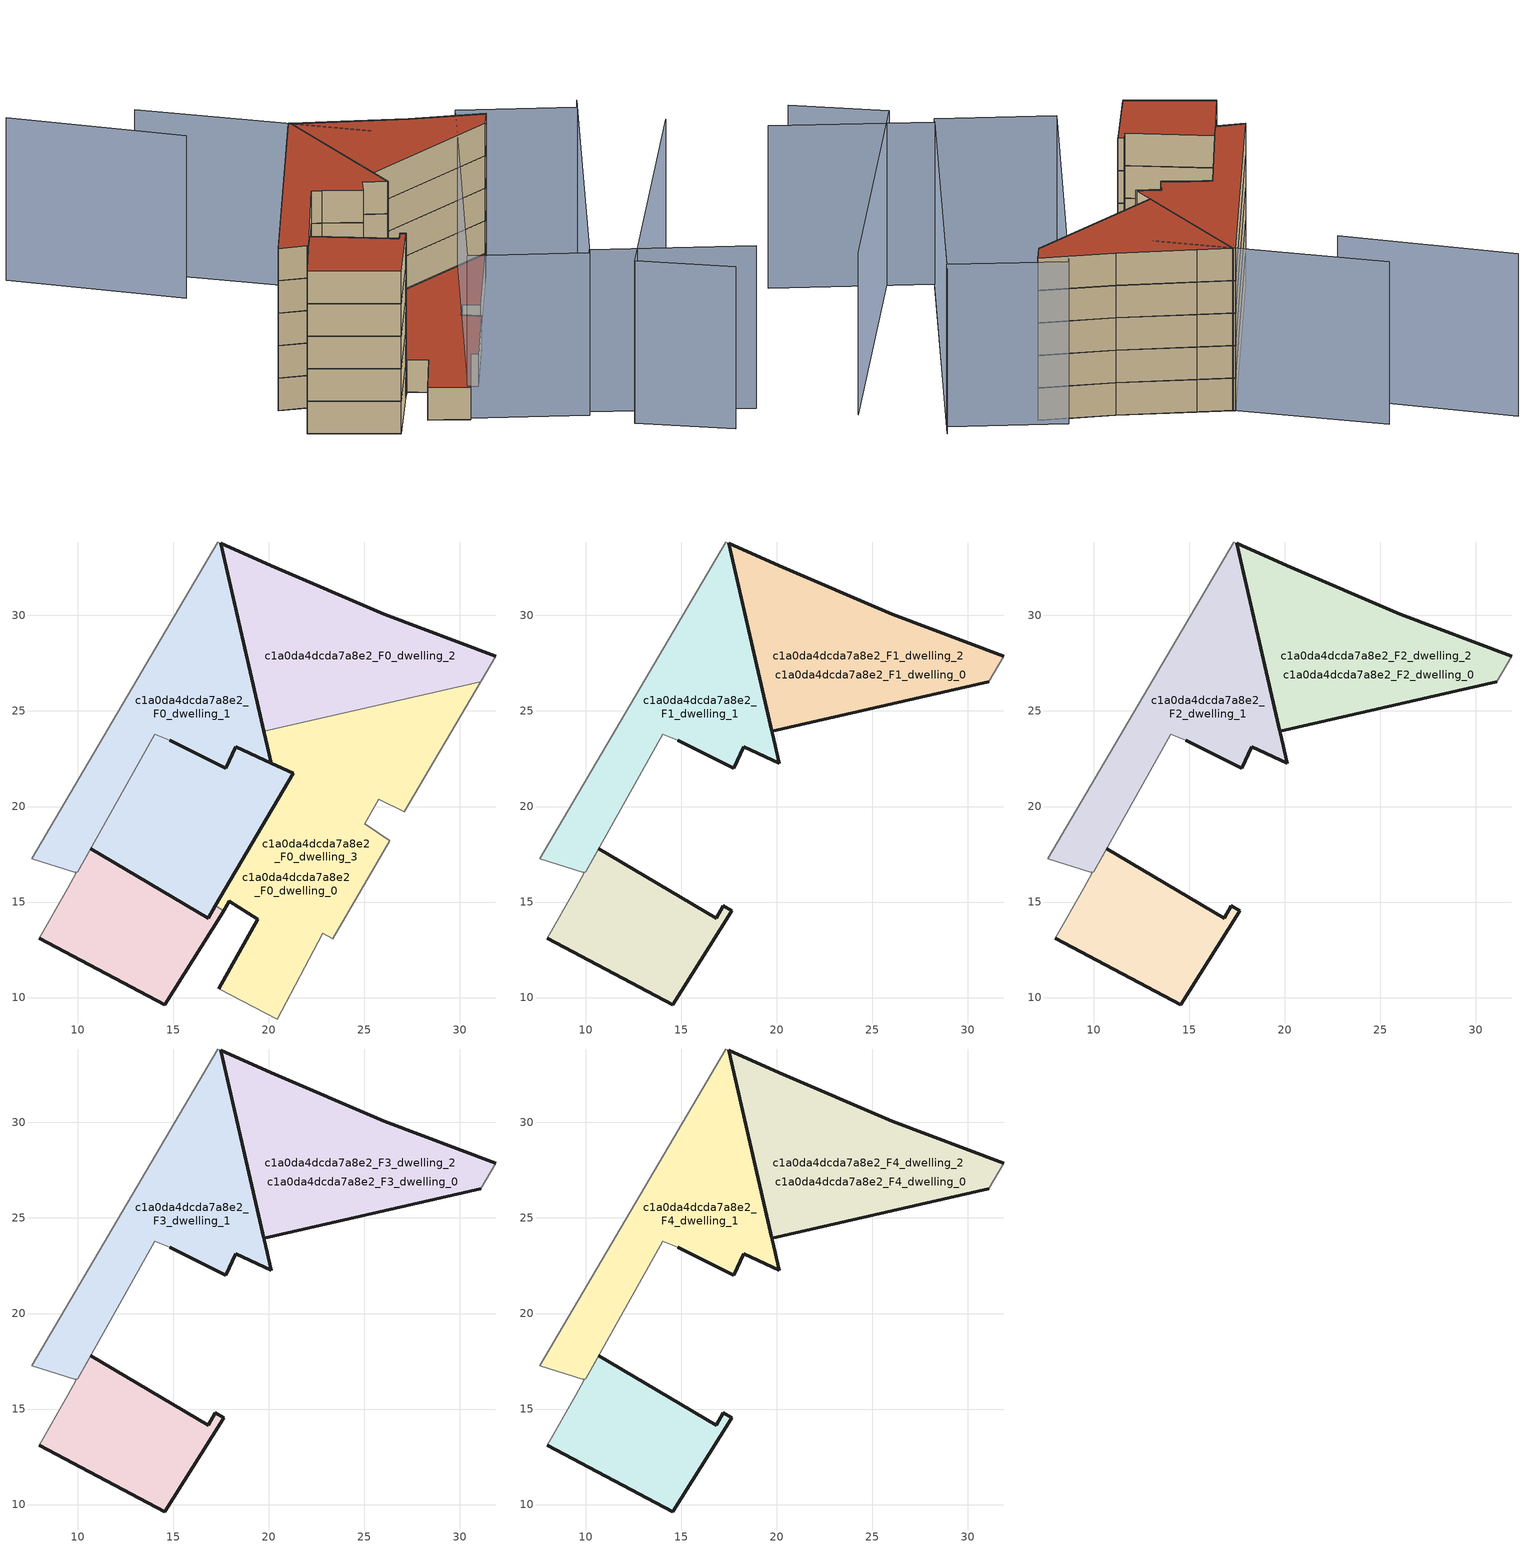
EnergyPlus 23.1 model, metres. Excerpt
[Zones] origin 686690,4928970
c1a0da4dcda7a8e2_F0_dwelling_0
 floor ground (EU_floor_Construction): 20.12,22.27 19.74,23.95 17.5,33.77 17.32,33.84 7.59,17.27 9.85,16.56 9.99,16.59 10,16.59 10.67,17.79 14.04,23.79 14.81,23.46 17.75,22 18.27,23.13 z0; 14.56,9.62 17.48,14.29 17.63,14.55 17.2,14.8 16.82,14.16 10.67,17.79 10,16.59 9.85,16.56 9.92,16.54 9.47,15.73 7.99,13.11 z0; 17.2,14.8 21.27,21.74 20.12,22.27 18.27,23.13 17.75,22 14.81,23.46 14.04,23.79 10.67,17.79 16.82,14.16 z0; 23.34,13.08 26.34,18.21 25.01,19.11 25.75,20.38 27.08,19.72 31.11,26.54 19.74,23.95 20.12,22.27 21.27,21.74 17.2,14.8 17.63,14.55 17.84,14.87 17.86,14.91 17.94,15.04 19.42,14.11 17.39,10.46 20.43,8.88 22.81,13.37 z0; 31.11,26.54 31.88,27.86 26.05,30.05 20.14,32.62 17.5,33.77 19.74,23.95 z0
 wall outside (EU_wall_Construction): 17.5,33.77 20.12,22.27 18.27,23.13 17.75,22 14.81,23.46 z0:3
 wall adiabatic (EU_wall_Construction): 14.81,23.46 14.04,23.79 10,16.59 9.99,16.59 9.85,16.56 7.59,17.27 17.32,33.84 17.5,33.77 z0:3
 roof outside (EU_floor_Construction): 20.12,22.27 21.27,21.74 17.2,14.8 16.82,14.16 10.67,17.79 14.04,23.79 14.81,23.46 17.75,22 18.27,23.13 z3; 31.11,26.54 27.08,19.72 25.75,20.38 25.01,19.11 26.34,18.21 23.34,13.08 22.81,13.37 20.43,8.88 17.39,10.46 19.42,14.11 17.94,15.04 17.86,14.91 17.84,14.87 17.63,14.55 17.2,14.8 21.27,21.74 20.12,22.27 19.74,23.95 z3
c1a0da4dcda7a8e2_F0_dwelling_1
 floor ground (EU_floor_Construction): 20.12,22.27 17.5,33.77 17.32,33.84 7.59,17.27 9.85,16.56 9.99,16.59 10,16.59 10.67,17.79 14.04,23.79 14.81,23.46 17.75,22 18.27,23.13 z0; 14.56,9.62 17.48,14.29 17.63,14.55 17.2,14.8 16.82,14.16 10.67,17.79 10,16.59 9.85,16.56 9.92,16.54 9.47,15.73 7.99,13.11 z0
 wall outside (EU_wall_Construction): 10.67,17.79 16.82,14.16 17.2,14.8 / 17.64,14.55 17.48,14.29 14.56,9.62 7.99,13.11 z0:3
 wall adiabatic (EU_wall_Construction): 7.99,13.11 9.47,15.73 9.92,16.54 9.85,16.56 10,16.59 10.67,17.79 z0:3
 wall to c1a0da4dcda7a8e2_F0_dwelling_3 (EU_wall_Construction): 17.2,14.8 17.63,14.55 z0:3
c1a0da4dcda7a8e2_F0_dwelling_2
 floor ground (EU_floor_Construction): 31.11,26.54 31.88,27.86 26.05,30.05 20.14,32.62 17.5,33.77 19.74,23.95 z0; 20.12,22.27 19.74,23.95 17.5,33.77 17.32,33.84 7.59,17.27 9.85,16.56 9.99,16.59 10,16.59 14.04,23.79 14.81,23.46 17.75,22 18.27,23.13 z0
 wall outside (EU_wall_Construction): 19.74,23.95 17.5,33.77 20.14,32.62 26.05,30.05 31.88,27.86 z0:3
 wall adiabatic (EU_wall_Construction): 31.88,27.86 31.11,26.54 z0:3
 wall to c1a0da4dcda7a8e2_F0_dwelling_3 (EU_wall_Construction): 31.11,26.54 19.74,23.95 z0:3
c1a0da4dcda7a8e2_F0_dwelling_3
 floor ground (EU_floor_Construction): 20.12,22.27 19.74,23.95 17.5,33.77 17.32,33.84 7.59,17.27 9.85,16.56 9.99,16.59 10,16.59 14.04,23.79 14.81,23.46 17.75,22 18.27,23.13 z0; 23.34,13.08 26.34,18.21 25.01,19.11 25.75,20.38 27.08,19.72 31.11,26.54 19.74,23.95 20.12,22.27 21.27,21.74 17.2,14.8 17.63,14.55 17.84,14.87 17.86,14.91 17.94,15.04 19.42,14.11 17.39,10.46 20.43,8.88 22.81,13.37 z0
 wall outside (EU_wall_Construction): 17.2,14.8 21.27,21.74 20.12,22.27 19.74,23.95 / 17.39,10.46 19.42,14.11 17.94,15.04 17.86,14.91 17.84,14.87 17.64,14.55 z0:3
 wall adiabatic (EU_wall_Construction): 31.11,26.54 27.08,19.72 25.75,20.38 25.01,19.11 26.34,18.21 23.34,13.08 22.81,13.37 20.43,8.88 17.39,10.46 z0:3
 roof outside (EU_roof_Construction): 17.5,33.77 19.74,23.95 20.12,22.27 18.27,23.13 17.75,22 14.81,23.46 14.04,23.79 10,16.59 9.99,16.59 9.85,16.56 7.59,17.27 17.32,33.84 z3; 31.11,26.54 27.08,19.72 25.75,20.38 25.01,19.11 26.34,18.21 23.34,13.08 22.81,13.37 20.43,8.88 17.39,10.46 19.42,14.11 17.94,15.04 17.86,14.91 17.84,14.87 17.63,14.55 17.2,14.8 21.27,21.74 20.12,22.27 19.74,23.95 z3
c1a0da4dcda7a8e2_F1_dwelling_0
 floor outside (EU_floor_Construction): 14.56,9.62 17.48,14.29 17.63,14.55 17.2,14.8 16.82,14.16 10.67,17.79 10,16.59 9.85,16.56 9.92,16.54 9.47,15.73 7.99,13.11 z3; 31.11,26.54 31.88,27.86 26.05,30.05 20.14,32.62 17.5,33.77 19.74,23.95 z3
 floor to c1a0da4dcda7a8e2_F0_dwelling_0 (EU_floor_Construction): 20.12,22.27 19.74,23.95 17.5,33.77 17.32,33.84 7.59,17.27 9.85,16.56 9.99,16.59 10,16.59 10.67,17.79 14.04,23.79 14.81,23.46 17.75,22 18.27,23.13 z3
 wall outside (EU_wall_Construction): 17.5,33.77 20.12,22.27 18.27,23.13 17.75,22 14.81,23.46 z3:6
 wall adiabatic (EU_wall_Construction): 14.81,23.46 14.04,23.79 10,16.59 9.99,16.59 9.85,16.56 7.59,17.27 17.32,33.84 17.5,33.77 z3:6
c1a0da4dcda7a8e2_F1_dwelling_1
 floor to c1a0da4dcda7a8e2_F0_dwelling_1 (EU_floor_Construction): 20.12,22.27 17.5,33.77 17.32,33.84 7.59,17.27 9.85,16.56 9.99,16.59 10,16.59 10.67,17.79 14.04,23.79 14.81,23.46 17.75,22 18.27,23.13 z3; 14.56,9.62 17.48,14.29 17.63,14.55 17.2,14.8 16.82,14.16 10.67,17.79 10,16.59 9.85,16.56 9.92,16.54 9.47,15.73 7.99,13.11 z3
 wall outside (EU_wall_Construction): 10.67,17.79 16.82,14.16 17.2,14.8 17.64,14.55 17.48,14.29 14.56,9.62 7.99,13.11 z3:6
 wall adiabatic (EU_wall_Construction): 7.99,13.11 9.47,15.73 9.92,16.54 9.85,16.56 10,16.59 10.67,17.79 z3:6
c1a0da4dcda7a8e2_F1_dwelling_2
 floor to c1a0da4dcda7a8e2_F0_dwelling_2 (EU_floor_Construction): 31.11,26.54 31.88,27.86 26.05,30.05 20.14,32.62 17.5,33.77 19.74,23.95 z3; 20.12,22.27 19.74,23.95 17.5,33.77 17.32,33.84 7.59,17.27 9.85,16.56 9.99,16.59 10,16.59 14.04,23.79 14.81,23.46 17.75,22 18.27,23.13 z3
 wall outside (EU_wall_Construction): 31.11,26.54 19.74,23.95 17.5,33.77 20.14,32.62 26.05,30.05 31.88,27.86 z3:6
 wall adiabatic (EU_wall_Construction): 31.88,27.86 31.11,26.54 z3:6
c1a0da4dcda7a8e2_F2_dwelling_0
 floor outside (EU_floor_Construction): 14.56,9.62 17.48,14.29 17.63,14.55 17.2,14.8 16.82,14.16 10.67,17.79 10,16.59 9.85,16.56 9.92,16.54 9.47,15.73 7.99,13.11 z6; 31.11,26.54 31.88,27.86 26.05,30.05 20.14,32.62 17.5,33.77 19.74,23.95 z6
 floor to c1a0da4dcda7a8e2_F1_dwelling_0 (EU_floor_Construction): 20.12,22.27 19.74,23.95 17.5,33.77 17.32,33.84 7.59,17.27 9.85,16.56 9.99,16.59 10,16.59 10.67,17.79 14.04,23.79 14.81,23.46 17.75,22 18.27,23.13 z6
 wall outside (EU_wall_Construction): 17.5,33.77 20.12,22.27 18.27,23.13 17.75,22 14.81,23.46 z6:9
 wall adiabatic (EU_wall_Construction): 14.81,23.46 14.04,23.79 10,16.59 9.99,16.59 9.85,16.56 7.59,17.27 17.32,33.84 17.5,33.77 z6:9
c1a0da4dcda7a8e2_F2_dwelling_1
 floor to c1a0da4dcda7a8e2_F1_dwelling_1 (EU_floor_Construction): 20.12,22.27 17.5,33.77 17.32,33.84 7.59,17.27 9.85,16.56 9.99,16.59 10,16.59 10.67,17.79 14.04,23.79 14.81,23.46 17.75,22 18.27,23.13 z6; 14.56,9.62 17.48,14.29 17.63,14.55 17.2,14.8 16.82,14.16 10.67,17.79 10,16.59 9.85,16.56 9.92,16.54 9.47,15.73 7.99,13.11 z6
 wall outside (EU_wall_Construction): 10.67,17.79 16.82,14.16 17.2,14.8 17.64,14.55 17.48,14.29 14.56,9.62 7.99,13.11 z6:9
 wall adiabatic (EU_wall_Construction): 7.99,13.11 9.47,15.73 9.92,16.54 9.85,16.56 10,16.59 10.67,17.79 z6:9
c1a0da4dcda7a8e2_F2_dwelling_2
 floor to c1a0da4dcda7a8e2_F1_dwelling_2 (EU_floor_Construction): 31.11,26.54 31.88,27.86 26.05,30.05 20.14,32.62 17.5,33.77 19.74,23.95 z6; 20.12,22.27 19.74,23.95 17.5,33.77 17.32,33.84 7.59,17.27 9.85,16.56 9.99,16.59 10,16.59 14.04,23.79 14.81,23.46 17.75,22 18.27,23.13 z6
 wall outside (EU_wall_Construction): 31.11,26.54 19.74,23.95 17.5,33.77 20.14,32.62 26.05,30.05 31.88,27.86 z6:9
 wall adiabatic (EU_wall_Construction): 31.88,27.86 31.11,26.54 z6:9
c1a0da4dcda7a8e2_F3_dwelling_0
 floor outside (EU_floor_Construction): 14.56,9.62 17.48,14.29 17.63,14.55 17.2,14.8 16.82,14.16 10.67,17.79 10,16.59 9.85,16.56 9.92,16.54 9.47,15.73 7.99,13.11 z9; 31.11,26.54 31.88,27.86 26.05,30.05 20.14,32.62 17.5,33.77 19.74,23.95 z9
 floor to c1a0da4dcda7a8e2_F2_dwelling_0 (EU_floor_Construction): 20.12,22.27 19.74,23.95 17.5,33.77 17.32,33.84 7.59,17.27 9.85,16.56 9.99,16.59 10,16.59 10.67,17.79 14.04,23.79 14.81,23.46 17.75,22 18.27,23.13 z9
 wall outside (EU_wall_Construction): 17.5,33.77 20.12,22.27 18.27,23.13 17.75,22 14.81,23.46 z9:12
 wall adiabatic (EU_wall_Construction): 14.81,23.46 14.04,23.79 10,16.59 9.99,16.59 9.85,16.56 7.59,17.27 17.32,33.84 17.5,33.77 z9:12
c1a0da4dcda7a8e2_F3_dwelling_1
 floor to c1a0da4dcda7a8e2_F2_dwelling_1 (EU_floor_Construction): 20.12,22.27 17.5,33.77 17.32,33.84 7.59,17.27 9.85,16.56 9.99,16.59 10,16.59 10.67,17.79 14.04,23.79 14.81,23.46 17.75,22 18.27,23.13 z9; 14.56,9.62 17.48,14.29 17.63,14.55 17.2,14.8 16.82,14.16 10.67,17.79 10,16.59 9.85,16.56 9.92,16.54 9.47,15.73 7.99,13.11 z9
 wall outside (EU_wall_Construction): 10.67,17.79 16.82,14.16 17.2,14.8 17.64,14.55 17.48,14.29 14.56,9.62 7.99,13.11 z9:12
 wall adiabatic (EU_wall_Construction): 7.99,13.11 9.47,15.73 9.92,16.54 9.85,16.56 10,16.59 10.67,17.79 z9:12
c1a0da4dcda7a8e2_F3_dwelling_2
 floor to c1a0da4dcda7a8e2_F2_dwelling_2 (EU_floor_Construction): 31.11,26.54 31.88,27.86 26.05,30.05 20.14,32.62 17.5,33.77 19.74,23.95 z9; 20.12,22.27 19.74,23.95 17.5,33.77 17.32,33.84 7.59,17.27 9.85,16.56 9.99,16.59 10,16.59 14.04,23.79 14.81,23.46 17.75,22 18.27,23.13 z9
 wall outside (EU_wall_Construction): 31.11,26.54 19.74,23.95 17.5,33.77 20.14,32.62 26.05,30.05 31.88,27.86 z9:12
 wall adiabatic (EU_wall_Construction): 31.88,27.86 31.11,26.54 z9:12
c1a0da4dcda7a8e2_F4_dwelling_0
 floor outside (EU_floor_Construction): 14.56,9.62 17.48,14.29 17.63,14.55 17.2,14.8 16.82,14.16 10.67,17.79 10,16.59 9.85,16.56 9.92,16.54 9.47,15.73 7.99,13.11 z12; 31.11,26.54 31.88,27.86 26.05,30.05 20.14,32.62 17.5,33.77 19.74,23.95 z12
 floor to c1a0da4dcda7a8e2_F3_dwelling_0 (EU_floor_Construction): 20.12,22.27 19.74,23.95 17.5,33.77 17.32,33.84 7.59,17.27 9.85,16.56 9.99,16.59 10,16.59 10.67,17.79 14.04,23.79 14.81,23.46 17.75,22 18.27,23.13 z12
 wall outside (EU_wall_Construction): 17.5,33.77 20.12,22.27 18.27,23.13 17.75,22 14.81,23.46 z12:15
 wall adiabatic (EU_wall_Construction): 14.81,23.46 14.04,23.79 10,16.59 9.99,16.59 9.85,16.56 7.59,17.27 17.32,33.84 17.5,33.77 z12:15
 roof outside (EU_roof_Construction): 17.5,33.77 19.74,23.95 20.12,22.27 18.27,23.13 17.75,22 14.81,23.46 14.04,23.79 10.67,17.79 10,16.59 9.99,16.59 9.85,16.56 7.59,17.27 17.32,33.84 z15; 17.2,14.8 17.63,14.55 17.48,14.29 14.56,9.62 7.99,13.11 9.47,15.73 9.92,16.54 9.85,16.56 10,16.59 10.67,17.79 16.82,14.16 z15; 31.88,27.86 31.11,26.54 19.74,23.95 17.5,33.77 20.14,32.62 26.05,30.05 z15
c1a0da4dcda7a8e2_F4_dwelling_1
 floor to c1a0da4dcda7a8e2_F3_dwelling_1 (EU_floor_Construction): 20.12,22.27 17.5,33.77 17.32,33.84 7.59,17.27 9.85,16.56 9.99,16.59 10,16.59 10.67,17.79 14.04,23.79 14.81,23.46 17.75,22 18.27,23.13 z12; 14.56,9.62 17.48,14.29 17.63,14.55 17.2,14.8 16.82,14.16 10.67,17.79 10,16.59 9.85,16.56 9.92,16.54 9.47,15.73 7.99,13.11 z12
 wall outside (EU_wall_Construction): 10.67,17.79 16.82,14.16 17.2,14.8 17.64,14.55 17.48,14.29 14.56,9.62 7.99,13.11 z12:15
 wall adiabatic (EU_wall_Construction): 7.99,13.11 9.47,15.73 9.92,16.54 9.85,16.56 10,16.59 10.67,17.79 z12:15
 roof outside (EU_roof_Construction): 17.5,33.77 20.12,22.27 18.27,23.13 17.75,22 14.81,23.46 14.04,23.79 10.67,17.79 10,16.59 9.99,16.59 9.85,16.56 7.59,17.27 17.32,33.84 z15; 17.2,14.8 17.63,14.55 17.48,14.29 14.56,9.62 7.99,13.11 9.47,15.73 9.92,16.54 9.85,16.56 10,16.59 10.67,17.79 16.82,14.16 z15
c1a0da4dcda7a8e2_F4_dwelling_2
 floor to c1a0da4dcda7a8e2_F3_dwelling_2 (EU_floor_Construction): 31.11,26.54 31.88,27.86 26.05,30.05 20.14,32.62 17.5,33.77 19.74,23.95 z12; 20.12,22.27 19.74,23.95 17.5,33.77 17.32,33.84 7.59,17.27 9.85,16.56 9.99,16.59 10,16.59 14.04,23.79 14.81,23.46 17.75,22 18.27,23.13 z12
 wall outside (EU_wall_Construction): 31.11,26.54 19.74,23.95 17.5,33.77 20.14,32.62 26.05,30.05 31.88,27.86 z12:15
 wall adiabatic (EU_wall_Construction): 31.88,27.86 31.11,26.54 z12:15
 roof outside (EU_roof_Construction): 17.5,33.77 19.74,23.95 20.12,22.27 18.27,23.13 17.75,22 14.81,23.46 14.04,23.79 10,16.59 9.99,16.59 9.85,16.56 7.59,17.27 17.32,33.84 z15; 31.88,27.86 31.11,26.54 19.74,23.95 17.5,33.77 20.14,32.62 26.05,30.05 z15
shading: 38.31,-2.19 31.65,2.36 / 31.65,2.36 44.01,20.44 / 41.2,-0.12 29.29,5.56 / 29.29,5.56 39.15,26.26 / 7.58,41.42 22.56,29.78 / -2,45.1 9.29,35.95 / 38.69,25.3 29.07,5.09 / 29.07,5.09 20.32,9.26 / 20.32,9.26 29.95,29.46 / 29.95,29.46 38.69,25.3 z0:15
[Building]
EU S2 Campaign: North Axis=0; Terrain=City; Solar Distribution=FullExterior
[Site:Location]
Bologna: Latitude=44.5; Longitude=11.25; Time Zone=1; Elevation=37
[SizingPeriod:WeatherFileDays]
AnnualSizingPeriod: Begin Month=1; Begin Day of Month=1; End Month=12; End Day of Month=31; Day of Week for Start Day=Monday; Use Weather File Daylight Saving Period=No; Use Weather File Rain and Snow Indicators=No
[MATERIAL]
EU_InternalMass_Material: Roughness=MediumRough; Thickness=0.1; Conductivity=1; Density=1800; Specific Heat=900; Thermal Absorptance=0.9; Solar Absorptance=0.7; Visible Absorptance=0.7
[MATERIAL:NOMASS] Roughness=MediumRough; Thermal Absorptance=0.9; Solar Absorptance=0.7; Visible Absorptance=0.7
Name | Thermal Resistance
EU_wall_NoMass | 0.905828
EU_roof_NoMass | 0.37593
EU_floor_NoMass | 0.67114
[CONSTRUCTION]
EU_wall_Construction: EU_wall_NoMass
EU_roof_Construction: EU_roof_NoMass
EU_floor_Construction: EU_floor_NoMass
EU_InternalMass_Construction: EU_InternalMass_Material
[ZONE] Type=1; Multiplier=1; Ceiling Height=autocalculate; Floor Area=autocalculate; Part of Total Floor Area=Yes
Name | Volume
c1a0da4dcda7a8e2_F0_dwelling_0 | 996.553
c1a0da4dcda7a8e2_F1_dwelling_0; c1a0da4dcda7a8e2_F2_dwelling_0; c1a0da4dcda7a8e2_F3_dwelling_0; c1a0da4dcda7a8e2_F4_dwelling_0 | 527.484
c1a0da4dcda7a8e2_F0_dwelling_1; c1a0da4dcda7a8e2_F1_dwelling_1; c1a0da4dcda7a8e2_F2_dwelling_1; c1a0da4dcda7a8e2_F3_dwelling_1; c1a0da4dcda7a8e2_F4_dwelling_1 | 320.375
c1a0da4dcda7a8e2_F0_dwelling_2; c1a0da4dcda7a8e2_F1_dwelling_2; c1a0da4dcda7a8e2_F2_dwelling_2; c1a0da4dcda7a8e2_F3_dwelling_2; c1a0da4dcda7a8e2_F4_dwelling_2 | 408.195
c1a0da4dcda7a8e2_F0_dwelling_3 | 502.008
[INTERNALMASS] Construction=EU_InternalMass_Construction
Name | Zone or ZoneList | Surface Area
c1a0da4dcda7a8e2_F0_dwelling_0_EU_InternalMass | c1a0da4dcda7a8e2_F0_dwelling_0 | 67.0291
c1a0da4dcda7a8e2_F0_dwelling_1_EU_InternalMass | c1a0da4dcda7a8e2_F0_dwelling_1 | 39.7636
c1a0da4dcda7a8e2_F0_dwelling_2_EU_InternalMass | c1a0da4dcda7a8e2_F0_dwelling_2 | 69.0387
c1a0da4dcda7a8e2_F0_dwelling_3_EU_InternalMass | c1a0da4dcda7a8e2_F0_dwelling_3 | 100.306
c1a0da4dcda7a8e2_F1_dwelling_0_EU_InternalMass | c1a0da4dcda7a8e2_F1_dwelling_0 | 92.0553
c1a0da4dcda7a8e2_F1_dwelling_1_EU_InternalMass | c1a0da4dcda7a8e2_F1_dwelling_1 | 144.317
c1a0da4dcda7a8e2_F1_dwelling_2_EU_InternalMass | c1a0da4dcda7a8e2_F1_dwelling_2 | 39.7603
c1a0da4dcda7a8e2_F2_dwelling_0_EU_InternalMass | c1a0da4dcda7a8e2_F2_dwelling_0 | 92.0553
c1a0da4dcda7a8e2_F2_dwelling_1_EU_InternalMass | c1a0da4dcda7a8e2_F2_dwelling_1 | 144.317
c1a0da4dcda7a8e2_F2_dwelling_2_EU_InternalMass | c1a0da4dcda7a8e2_F2_dwelling_2 | 39.7603
c1a0da4dcda7a8e2_F3_dwelling_0_EU_InternalMass | c1a0da4dcda7a8e2_F3_dwelling_0 | 92.0553
c1a0da4dcda7a8e2_F3_dwelling_1_EU_InternalMass | c1a0da4dcda7a8e2_F3_dwelling_1 | 144.317
c1a0da4dcda7a8e2_F3_dwelling_2_EU_InternalMass | c1a0da4dcda7a8e2_F3_dwelling_2 | 39.7603
c1a0da4dcda7a8e2_F4_dwelling_0_EU_InternalMass | c1a0da4dcda7a8e2_F4_dwelling_0 | 92.0553
c1a0da4dcda7a8e2_F4_dwelling_1_EU_InternalMass | c1a0da4dcda7a8e2_F4_dwelling_1 | 144.317
c1a0da4dcda7a8e2_F4_dwelling_2_EU_InternalMass | c1a0da4dcda7a8e2_F4_dwelling_2 | 39.7603
[OTHEREQUIPMENT] Fuel Type=Electricity; Design Level Calculation Method=Watts/Area; Power per Zone Floor Area=1; Fraction Latent=0; Fraction Radiant=0; Fraction Lost=0; Carbon Dioxide Generation Rate=0; EndUse Subcategory=EU_Step8_InternalGains
Name | Zone or ZoneList or Space or SpaceList | Schedule
EU_Step8_InternalGain_c1a0da4dcda7a8e2_F0_dwelling_0_f000 | c1a0da4dcda7a8e2_F0_dwelling_0 | EU_Step8_GainSchedule_c1a0da4dcda7a8e2_F0_dwelling_0_f000
EU_Step8_InternalGain_c1a0da4dcda7a8e2_F0_dwelling_1_f000 | c1a0da4dcda7a8e2_F0_dwelling_1 | EU_Step8_GainSchedule_c1a0da4dcda7a8e2_F0_dwelling_1_f000
EU_Step8_InternalGain_c1a0da4dcda7a8e2_F0_dwelling_2_f000 | c1a0da4dcda7a8e2_F0_dwelling_2 | EU_Step8_GainSchedule_c1a0da4dcda7a8e2_F0_dwelling_2_f000
EU_Step8_InternalGain_c1a0da4dcda7a8e2_F0_dwelling_3_f000 | c1a0da4dcda7a8e2_F0_dwelling_3 | EU_Step8_GainSchedule_c1a0da4dcda7a8e2_F0_dwelling_3_f000
EU_Step8_InternalGain_c1a0da4dcda7a8e2_F1_dwelling_0_f000 | c1a0da4dcda7a8e2_F1_dwelling_0 | EU_Step8_GainSchedule_c1a0da4dcda7a8e2_F1_dwelling_0_f000
EU_Step8_InternalGain_c1a0da4dcda7a8e2_F1_dwelling_1_f000 | c1a0da4dcda7a8e2_F1_dwelling_1 | EU_Step8_GainSchedule_c1a0da4dcda7a8e2_F1_dwelling_1_f000
EU_Step8_InternalGain_c1a0da4dcda7a8e2_F1_dwelling_2_f000 | c1a0da4dcda7a8e2_F1_dwelling_2 | EU_Step8_GainSchedule_c1a0da4dcda7a8e2_F1_dwelling_2_f000
EU_Step8_InternalGain_c1a0da4dcda7a8e2_F2_dwelling_0_f000 | c1a0da4dcda7a8e2_F2_dwelling_0 | EU_Step8_GainSchedule_c1a0da4dcda7a8e2_F2_dwelling_0_f000
EU_Step8_InternalGain_c1a0da4dcda7a8e2_F2_dwelling_1_f000 | c1a0da4dcda7a8e2_F2_dwelling_1 | EU_Step8_GainSchedule_c1a0da4dcda7a8e2_F2_dwelling_1_f000
EU_Step8_InternalGain_c1a0da4dcda7a8e2_F2_dwelling_2_f000 | c1a0da4dcda7a8e2_F2_dwelling_2 | EU_Step8_GainSchedule_c1a0da4dcda7a8e2_F2_dwelling_2_f000
EU_Step8_InternalGain_c1a0da4dcda7a8e2_F3_dwelling_0_f000 | c1a0da4dcda7a8e2_F3_dwelling_0 | EU_Step8_GainSchedule_c1a0da4dcda7a8e2_F3_dwelling_0_f000
EU_Step8_InternalGain_c1a0da4dcda7a8e2_F3_dwelling_1_f000 | c1a0da4dcda7a8e2_F3_dwelling_1 | EU_Step8_GainSchedule_c1a0da4dcda7a8e2_F3_dwelling_1_f000
EU_Step8_InternalGain_c1a0da4dcda7a8e2_F3_dwelling_2_f000 | c1a0da4dcda7a8e2_F3_dwelling_2 | EU_Step8_GainSchedule_c1a0da4dcda7a8e2_F3_dwelling_2_f000
EU_Step8_InternalGain_c1a0da4dcda7a8e2_F4_dwelling_0_f000 | c1a0da4dcda7a8e2_F4_dwelling_0 | EU_Step8_GainSchedule_c1a0da4dcda7a8e2_F4_dwelling_0_f000
EU_Step8_InternalGain_c1a0da4dcda7a8e2_F4_dwelling_1_f000 | c1a0da4dcda7a8e2_F4_dwelling_1 | EU_Step8_GainSchedule_c1a0da4dcda7a8e2_F4_dwelling_1_f000
EU_Step8_InternalGain_c1a0da4dcda7a8e2_F4_dwelling_2_f000 | c1a0da4dcda7a8e2_F4_dwelling_2 | EU_Step8_GainSchedule_c1a0da4dcda7a8e2_F4_dwelling_2_f000
[ZONEVENTILATION:DESIGNFLOWRATE] Schedule=EU_AlwaysOn; Design Flow Rate Calculation Method=AirChanges/Hour; Air Changes per Hour=0.73129; Ventilation Type=Natural; Fan Pressure Rise=0; Fan Total Efficiency=1; Constant Term Coefficient=1; Temperature Term Coefficient=0; Velocity Term Coefficient=0; Velocity Squared Term Coefficient=0; Minimum Indoor Temperature=-100; Maximum Indoor Temperature=100; Delta Temperature=-100; Minimum Outdoor Temperature=-100; Maximum Outdoor Temperature=100; Maximum Wind Speed=40
Name | Zone or ZoneList or Space or SpaceList
EU_ConstantAir_c1a0da4dcda7a8e2_F0_dwelling_0 | c1a0da4dcda7a8e2_F0_dwelling_0
EU_ConstantAir_c1a0da4dcda7a8e2_F0_dwelling_1 | c1a0da4dcda7a8e2_F0_dwelling_1
EU_ConstantAir_c1a0da4dcda7a8e2_F0_dwelling_2 | c1a0da4dcda7a8e2_F0_dwelling_2
EU_ConstantAir_c1a0da4dcda7a8e2_F0_dwelling_3 | c1a0da4dcda7a8e2_F0_dwelling_3
EU_ConstantAir_c1a0da4dcda7a8e2_F1_dwelling_0 | c1a0da4dcda7a8e2_F1_dwelling_0
EU_ConstantAir_c1a0da4dcda7a8e2_F1_dwelling_1 | c1a0da4dcda7a8e2_F1_dwelling_1
EU_ConstantAir_c1a0da4dcda7a8e2_F1_dwelling_2 | c1a0da4dcda7a8e2_F1_dwelling_2
EU_ConstantAir_c1a0da4dcda7a8e2_F2_dwelling_0 | c1a0da4dcda7a8e2_F2_dwelling_0
EU_ConstantAir_c1a0da4dcda7a8e2_F2_dwelling_1 | c1a0da4dcda7a8e2_F2_dwelling_1
EU_ConstantAir_c1a0da4dcda7a8e2_F2_dwelling_2 | c1a0da4dcda7a8e2_F2_dwelling_2
EU_ConstantAir_c1a0da4dcda7a8e2_F3_dwelling_0 | c1a0da4dcda7a8e2_F3_dwelling_0
EU_ConstantAir_c1a0da4dcda7a8e2_F3_dwelling_1 | c1a0da4dcda7a8e2_F3_dwelling_1
EU_ConstantAir_c1a0da4dcda7a8e2_F3_dwelling_2 | c1a0da4dcda7a8e2_F3_dwelling_2
EU_ConstantAir_c1a0da4dcda7a8e2_F4_dwelling_0 | c1a0da4dcda7a8e2_F4_dwelling_0
EU_ConstantAir_c1a0da4dcda7a8e2_F4_dwelling_1 | c1a0da4dcda7a8e2_F4_dwelling_1
EU_ConstantAir_c1a0da4dcda7a8e2_F4_dwelling_2 | c1a0da4dcda7a8e2_F4_dwelling_2
[HVACTEMPLATE:THERMOSTAT] Constant Heating Setpoint=20; Constant Cooling Setpoint=50
EU_HeatOnly_c1a0da4dcda7a8e2_F0_dwelling_0; EU_HeatOnly_c1a0da4dcda7a8e2_F0_dwelling_1; EU_HeatOnly_c1a0da4dcda7a8e2_F0_dwelling_2; EU_HeatOnly_c1a0da4dcda7a8e2_F0_dwelling_3; EU_HeatOnly_c1a0da4dcda7a8e2_F1_dwelling_0; EU_HeatOnly_c1a0da4dcda7a8e2_F1_dwelling_1; EU_HeatOnly_c1a0da4dcda7a8e2_F1_dwelling_2; EU_HeatOnly_c1a0da4dcda7a8e2_F2_dwelling_0; EU_HeatOnly_c1a0da4dcda7a8e2_F2_dwelling_1; EU_HeatOnly_c1a0da4dcda7a8e2_F2_dwelling_2; EU_HeatOnly_c1a0da4dcda7a8e2_F3_dwelling_0; EU_HeatOnly_c1a0da4dcda7a8e2_F3_dwelling_1; EU_HeatOnly_c1a0da4dcda7a8e2_F3_dwelling_2; EU_HeatOnly_c1a0da4dcda7a8e2_F4_dwelling_0; EU_HeatOnly_c1a0da4dcda7a8e2_F4_dwelling_1; EU_HeatOnly_c1a0da4dcda7a8e2_F4_dwelling_2
[HVACTEMPLATE:ZONE:IDEALLOADSAIRSYSTEM] System Availability Schedule=EU_AlwaysOn; Maximum Heating Supply Air Temperature=50; Minimum Cooling Supply Air Temperature=13; Maximum Heating Supply Air Humidity Ratio=0.0156; Minimum Cooling Supply Air Humidity Ratio=0.0077; Heating Limit=NoLimit; Cooling Limit=NoLimit; Heating Availability Schedule=EU_AlwaysOn; Cooling Availability Schedule=EU_CoolingOff; Dehumidification Control Type=ConstantSensibleHeatRatio; Cooling Sensible Heat Ratio=0.7; Dehumidification Setpoint=60; Humidification Control Type=None; Humidification Setpoint=30; Outdoor Air Method=None; Outdoor Air Flow Rate per Person=0.00944; Outdoor Air Flow Rate per Zone Floor Area=0; Outdoor Air Flow Rate per Zone=0; Demand Controlled Ventilation Type=None; Outdoor Air Economizer Type=NoEconomizer; Heat Recovery Type=None; Sensible Heat Recovery Effectiveness=0.7; Latent Heat Recovery Effectiveness=0.65
Name | Template Thermostat
c1a0da4dcda7a8e2_F0_dwelling_0 | EU_HeatOnly_c1a0da4dcda7a8e2_F0_dwelling_0
c1a0da4dcda7a8e2_F0_dwelling_1 | EU_HeatOnly_c1a0da4dcda7a8e2_F0_dwelling_1
c1a0da4dcda7a8e2_F0_dwelling_2 | EU_HeatOnly_c1a0da4dcda7a8e2_F0_dwelling_2
c1a0da4dcda7a8e2_F0_dwelling_3 | EU_HeatOnly_c1a0da4dcda7a8e2_F0_dwelling_3
c1a0da4dcda7a8e2_F1_dwelling_0 | EU_HeatOnly_c1a0da4dcda7a8e2_F1_dwelling_0
c1a0da4dcda7a8e2_F1_dwelling_1 | EU_HeatOnly_c1a0da4dcda7a8e2_F1_dwelling_1
c1a0da4dcda7a8e2_F1_dwelling_2 | EU_HeatOnly_c1a0da4dcda7a8e2_F1_dwelling_2
c1a0da4dcda7a8e2_F2_dwelling_0 | EU_HeatOnly_c1a0da4dcda7a8e2_F2_dwelling_0
c1a0da4dcda7a8e2_F2_dwelling_1 | EU_HeatOnly_c1a0da4dcda7a8e2_F2_dwelling_1
c1a0da4dcda7a8e2_F2_dwelling_2 | EU_HeatOnly_c1a0da4dcda7a8e2_F2_dwelling_2
c1a0da4dcda7a8e2_F3_dwelling_0 | EU_HeatOnly_c1a0da4dcda7a8e2_F3_dwelling_0
c1a0da4dcda7a8e2_F3_dwelling_1 | EU_HeatOnly_c1a0da4dcda7a8e2_F3_dwelling_1
c1a0da4dcda7a8e2_F3_dwelling_2 | EU_HeatOnly_c1a0da4dcda7a8e2_F3_dwelling_2
c1a0da4dcda7a8e2_F4_dwelling_0 | EU_HeatOnly_c1a0da4dcda7a8e2_F4_dwelling_0
c1a0da4dcda7a8e2_F4_dwelling_1 | EU_HeatOnly_c1a0da4dcda7a8e2_F4_dwelling_1
c1a0da4dcda7a8e2_F4_dwelling_2 | EU_HeatOnly_c1a0da4dcda7a8e2_F4_dwelling_2
[SIZING:ZONE] Zone Cooling Design Supply Air Temperature Input Method=SupplyAirTemperature; Zone Cooling Design Supply Air Temperature=13; Zone Heating Design Supply Air Temperature Input Method=SupplyAirTemperature; Zone Heating Design Supply Air Temperature=50; Zone Cooling Design Supply Air Humidity Ratio=0.008; Zone Heating Design Supply Air Humidity Ratio=0.008; Cooling Design Air Flow Method=DesignDay; Cooling Design Air Flow Rate=0; Cooling Minimum Air Flow per Zone Floor Area=0.000762; Cooling Minimum Air Flow=0; Cooling Minimum Air Flow Fraction=0.2; Heating Design Air Flow Method=DesignDay; Heating Design Air Flow Rate=0; Heating Maximum Air Flow per Zone Floor Area=0.002032; Heating Maximum Air Flow=0.141576; Heating Maximum Air Flow Fraction=0.3; Account for Dedicated Outdoor Air System=No; Dedicated Outdoor Air System Control Strategy=NeutralSupplyAir; Dedicated Outdoor Air Low Setpoint Temperature for Design=autosize; Dedicated Outdoor Air High Setpoint Temperature for Design=autosize; Zone Load Sizing Method=Sensible Load Only No Latent Load; Zone Latent Cooling Design Supply Air Humidity Ratio Input Method=HumidityRatioDifference; Zone Cooling Design Supply Air Humidity Ratio Difference=0.005; Zone Latent Heating Design Supply Air Humidity Ratio Input Method=HumidityRatioDifference; Zone Humidification Design Supply Air Humidity Ratio Difference=0.005
c1a0da4dcda7a8e2_F0_dwelling_0; c1a0da4dcda7a8e2_F0_dwelling_1; c1a0da4dcda7a8e2_F0_dwelling_2; c1a0da4dcda7a8e2_F0_dwelling_3; c1a0da4dcda7a8e2_F1_dwelling_0; c1a0da4dcda7a8e2_F1_dwelling_1; c1a0da4dcda7a8e2_F1_dwelling_2; c1a0da4dcda7a8e2_F2_dwelling_0; c1a0da4dcda7a8e2_F2_dwelling_1; c1a0da4dcda7a8e2_F2_dwelling_2; c1a0da4dcda7a8e2_F3_dwelling_0; c1a0da4dcda7a8e2_F3_dwelling_1; c1a0da4dcda7a8e2_F3_dwelling_2; c1a0da4dcda7a8e2_F4_dwelling_0; c1a0da4dcda7a8e2_F4_dwelling_1; c1a0da4dcda7a8e2_F4_dwelling_2
[SCHEDULE:CONSTANT]
Name | Hourly Value
EU_AlwaysOn | 1
EU_CoolingOff | 0
[SCHEDULE:FILE] Column Number=1; Rows to Skip at Top=0; Number of Hours of Data=8760; Column Separator=Comma; Interpolate to Timestep=No; Minutes per Item=60; Adjust Schedule for Daylight Savings=Yes
Name | File
EU_Step8_GainSchedule_c1a0da4dcda7a8e2_F0_dwelling_0_f000 | ../../schedules/c1a0da4dcda7a8e2/c1a0da4dcda7a8e2_F0_dwelling_0_f000_gain.csv
EU_Step8_GainSchedule_c1a0da4dcda7a8e2_F0_dwelling_1_f000 | ../../schedules/c1a0da4dcda7a8e2/c1a0da4dcda7a8e2_F0_dwelling_1_f000_gain.csv
EU_Step8_GainSchedule_c1a0da4dcda7a8e2_F0_dwelling_2_f000 | ../../schedules/c1a0da4dcda7a8e2/c1a0da4dcda7a8e2_F0_dwelling_2_f000_gain.csv
EU_Step8_GainSchedule_c1a0da4dcda7a8e2_F0_dwelling_3_f000 | ../../schedules/c1a0da4dcda7a8e2/c1a0da4dcda7a8e2_F0_dwelling_3_f000_gain.csv
EU_Step8_GainSchedule_c1a0da4dcda7a8e2_F1_dwelling_0_f000 | ../../schedules/c1a0da4dcda7a8e2/c1a0da4dcda7a8e2_F1_dwelling_0_f000_gain.csv
EU_Step8_GainSchedule_c1a0da4dcda7a8e2_F1_dwelling_1_f000 | ../../schedules/c1a0da4dcda7a8e2/c1a0da4dcda7a8e2_F1_dwelling_1_f000_gain.csv
EU_Step8_GainSchedule_c1a0da4dcda7a8e2_F1_dwelling_2_f000 | ../../schedules/c1a0da4dcda7a8e2/c1a0da4dcda7a8e2_F1_dwelling_2_f000_gain.csv
EU_Step8_GainSchedule_c1a0da4dcda7a8e2_F2_dwelling_0_f000 | ../../schedules/c1a0da4dcda7a8e2/c1a0da4dcda7a8e2_F2_dwelling_0_f000_gain.csv
EU_Step8_GainSchedule_c1a0da4dcda7a8e2_F2_dwelling_1_f000 | ../../schedules/c1a0da4dcda7a8e2/c1a0da4dcda7a8e2_F2_dwelling_1_f000_gain.csv
EU_Step8_GainSchedule_c1a0da4dcda7a8e2_F2_dwelling_2_f000 | ../../schedules/c1a0da4dcda7a8e2/c1a0da4dcda7a8e2_F2_dwelling_2_f000_gain.csv
EU_Step8_GainSchedule_c1a0da4dcda7a8e2_F3_dwelling_0_f000 | ../../schedules/c1a0da4dcda7a8e2/c1a0da4dcda7a8e2_F3_dwelling_0_f000_gain.csv
EU_Step8_GainSchedule_c1a0da4dcda7a8e2_F3_dwelling_1_f000 | ../../schedules/c1a0da4dcda7a8e2/c1a0da4dcda7a8e2_F3_dwelling_1_f000_gain.csv
EU_Step8_GainSchedule_c1a0da4dcda7a8e2_F3_dwelling_2_f000 | ../../schedules/c1a0da4dcda7a8e2/c1a0da4dcda7a8e2_F3_dwelling_2_f000_gain.csv
EU_Step8_GainSchedule_c1a0da4dcda7a8e2_F4_dwelling_0_f000 | ../../schedules/c1a0da4dcda7a8e2/c1a0da4dcda7a8e2_F4_dwelling_0_f000_gain.csv
EU_Step8_GainSchedule_c1a0da4dcda7a8e2_F4_dwelling_1_f000 | ../../schedules/c1a0da4dcda7a8e2/c1a0da4dcda7a8e2_F4_dwelling_1_f000_gain.csv
EU_Step8_GainSchedule_c1a0da4dcda7a8e2_F4_dwelling_2_f000 | ../../schedules/c1a0da4dcda7a8e2/c1a0da4dcda7a8e2_F4_dwelling_2_f000_gain.csv
